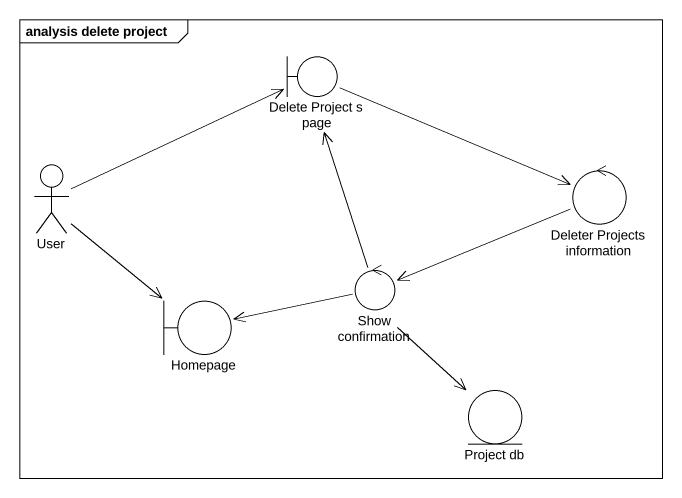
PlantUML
@startuml
mainframe analysis delete project
boundary "Delete Project s page" as Delete_Project_s_page
actor User
control "Deleter Projects information" as Deleter_Projects_information
control "Show confirmation" as Show_confirmation
boundary Homepage
entity "Project db" as Project_db
Delete_Project_s_page -right-> Deleter_Projects_information
User -right-> Delete_Project_s_page
User --> Homepage
Deleter_Projects_information -left-> Show_confirmation
Show_confirmation -up-> Delete_Project_s_page
Show_confirmation -left-> Homepage
Show_confirmation --> Project_db
@enduml
